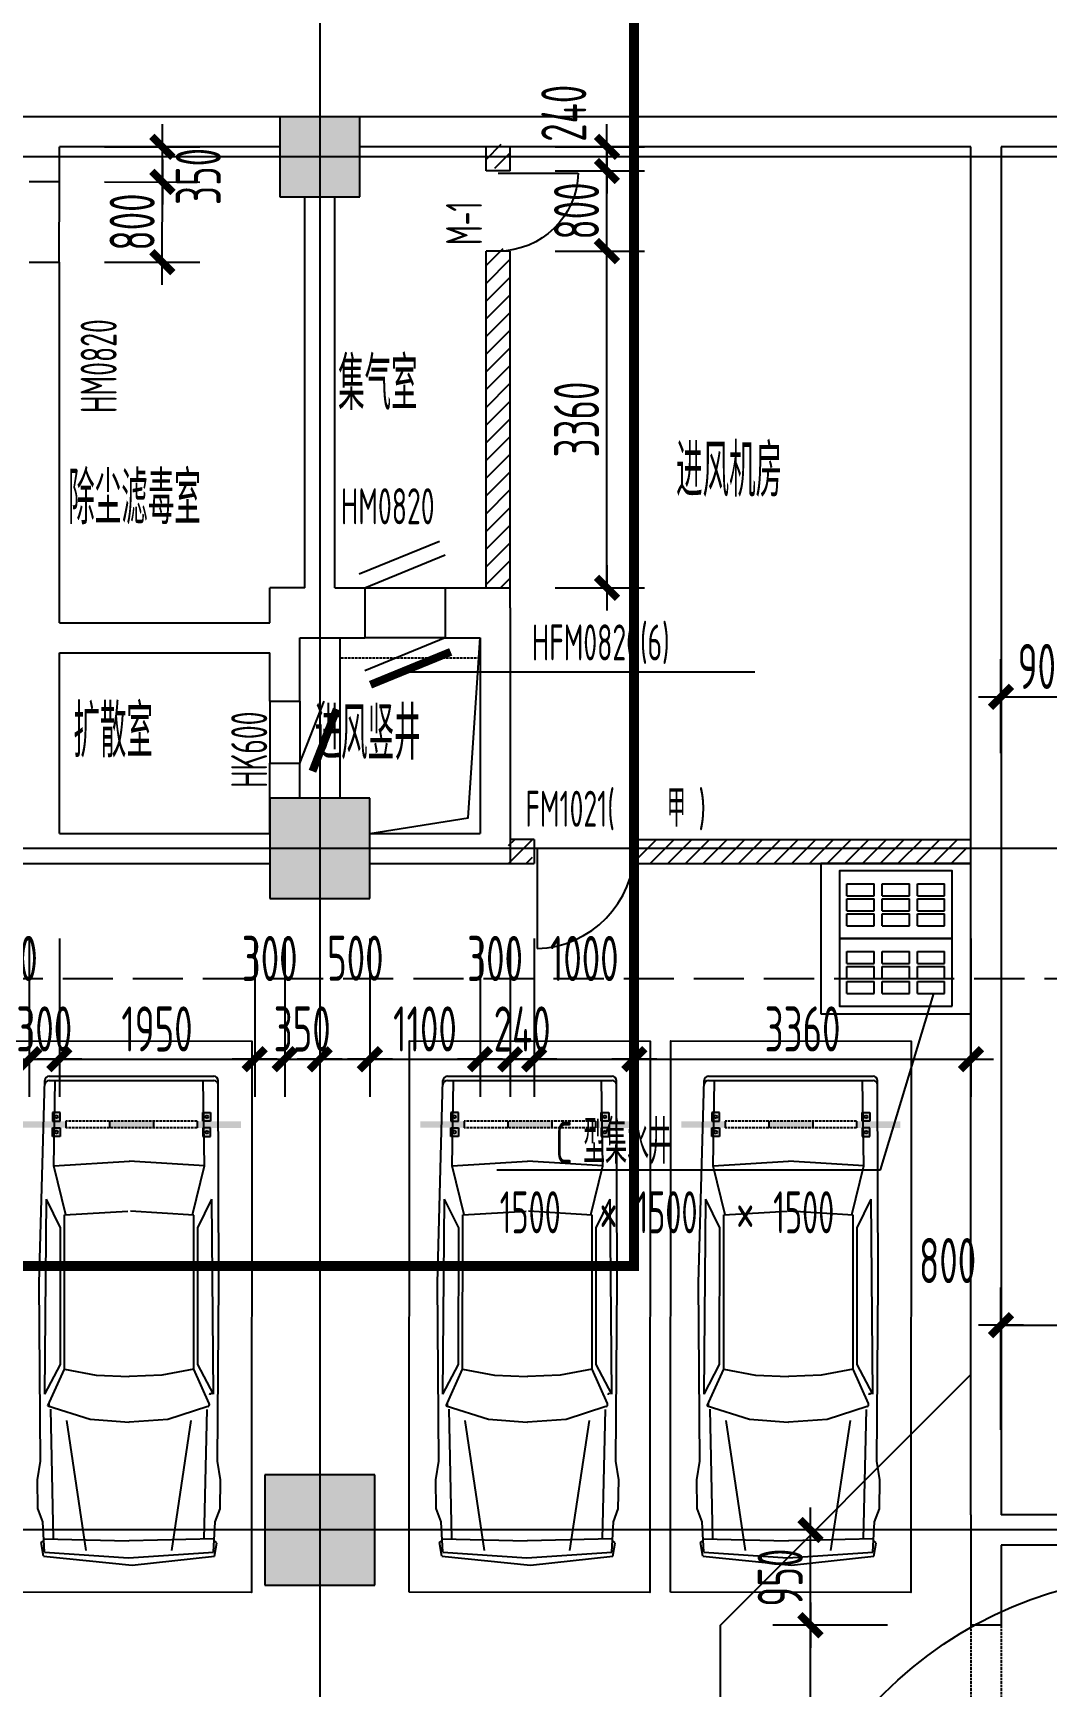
# Model space of a CAD drawing. Extents: x 1596194 to 1987057, y -212608 to 63160.
# Drawn here: x 1721168 to 1731289, y 16044 to 32545 of the extents above; entities that cross this region are included whole.
import ezdxf

# ---------------------------------------------------------------- set-up
doc = ezdxf.new("R2010")
doc.units = 0
doc.header["$LTSCALE"] = 100
doc.header["$MEASUREMENT"] = 0
doc.linetypes.add('DASH', pattern=[0.35, 0.25, -0.1])
doc.linetypes.add('DASH_200', pattern=[0.7, 0.5, -0.2])
doc.layers.get('0').update_dxf_attribs({"linetype": 'CONTINUOUS'})
doc.layers.get('DEFPOINTS').update_dxf_attribs({"linetype": 'CONTINUOUS'})
for name, color, linetype in [('_走道示意', 8, 'CONTINUOUS'), ('BALCONY', 6, 'CONTINUOUS'), ('CAR', 8, 'CONTINUOUS'), ('COLUMN', 1, 'CONTINUOUS'), ('DCHJ', 1, 'CONTINUOUS'), ('DOTE', 251, 'CONTINUOUS'), ('HA', 150, 'CONTINUOUS'), ('PUB_DIM', 3, 'CONTINUOUS'), ('PUB_TEXT', 30, 'CONTINUOUS'), ('SOLID_HATCH', 40, 'CONTINUOUS'), ('WALL', 2, 'CONTINUOUS'), ('WINDOW', 4, 'CONTINUOUS'), ('图层2', 251, 'CONTINUOUS'), ('车位', 8, 'CONTINUOUS')]:
    doc.layers.add(name, color=color, linetype=linetype)
doc.styles.add('DIM', font='', dxfattribs={"width": 0.75})
doc.styles.add('DIM_FONT', font='SYSZ.shx', dxfattribs={"width": 0.7, "bigfont": 'SYFS.shx'})
doc.styles.get('DIM').set_extended_font_data('FangSong_GB2312')
doc.dimstyles.new('DIMN150', dxfattribs={"dimscale": 1.5, "dimtxt": 300, "dimasz": 1, "dimexe": 250, "dimexo": 300, "dimgap": 30, "dimtad": 1, "dimdec": 0, "dimzin": 0, "dimdsep": 46, "dimtxsty": 'DIM_FONT', "dimblk": 'ARCHTICK', "dimcen": 0.09, "dimclrt": 7, "dimazin": 2, "dimtfac": 1, "dimtdec": 0, "dimtix": 1, "dimtmove": 2, "dimatfit": 3, "dimldrblk": 'DOT', "dimfxl": 0, "dimtolj": 1, "dimtzin": 0, "dimarcsym": 0})
pattern_1 = [(45, (0, 0), (-88.388348, 88.388348), [])]

# ---------------------------------------------------------------- blocks, each defined once
blk = doc.blocks.new('_archtick')
blk.add_line((-150, 0), (150, 0))
at = {"const_width": 50}
blk.add_lwpolyline([(-70, -70), (70, 70)], dxfattribs=at)
blk = doc.blocks.new('*D514')
at = {"layer": 'DEFPOINTS', "color": 0}
for p in [(1721430, 31410), (1722459, 31410), (1721430, 31060)]:
    blk.add_point(p, dxfattribs=at)
at = {"layer": 'PUB_DIM', "color": 0, "lineweight": -2}
for p, q in [((1721880, 31410), (1722834, 31409)), ((1722459, 31060), (1722459, 31410)), ((1721880, 31060), (1722834, 31059))]:
    blk.add_line(p, q, dxfattribs=at)
at = {"layer": 'PUB_DIM', "color": 0, "lineweight": -2, "xscale": 1.5, "yscale": 1.5, "zscale": 1.5}
for p, rotation in [((1722459, 31410), 89.96654326586659), ((1722459, 31060), 269.9665432658666)]:
    blk.add_blockref('_archtick', p, dxfattribs=dict(at, rotation=rotation))
at = {"layer": 'PUB_DIM', "color": 7, "insert": (1722817, 31115), "char_height": 450, "attachment_point": 5, "rotation": 89.9665, "style": 'DIM_FONT'}
blk.add_mtext('\\A1;350', dxfattribs=at)
blk = doc.blocks.new('_Dot')
at = {"color": 0, "linetype": 'ByBlock', "lineweight": -2}
blk.add_line((-0.5, 0), (-1, 0), dxfattribs=at)
at = {"color": 0, "linetype": 'ByBlock', "const_width": 0.5}
blk.add_lwpolyline([(-0.25, 0, 1), (0.25, 0, 1)], format="xyb", close=True, dxfattribs=at)
blk = doc.blocks.new('*D515')
at = {"layer": 'DEFPOINTS', "color": 0}
for p in [(1721430, 31060), (1722459, 31060), (1721430, 30260)]:
    blk.add_point(p, dxfattribs=at)
at = {"layer": 'PUB_DIM', "color": 0, "lineweight": -2}
for p, q in [((1721880, 31060), (1722834, 31059)), ((1722458, 30260), (1722459, 31060)), ((1722459, 31060), (1722459, 31061)), ((1721880, 30260), (1722833, 30259)), ((1722458, 30260), (1722458, 30258))]:
    blk.add_line(p, q, dxfattribs=at)
at = {"layer": 'PUB_DIM', "color": 0, "lineweight": -2, "xscale": 1.5, "yscale": 1.5, "zscale": 1.5}
for p, rotation in [((1722459, 31060), 269.9665432658723), ((1722458, 30260), 89.9665432658723)]:
    blk.add_blockref('_archtick', p, dxfattribs=dict(at, rotation=rotation))
at = {"layer": 'PUB_DIM', "color": 7, "insert": (1722157, 30660), "char_height": 450, "attachment_point": 5, "rotation": 89.9665, "style": 'DIM_FONT'}
blk.add_mtext('\\A1;800', dxfattribs=at)
blk = doc.blocks.new('*D516')
at = {"layer": 'DEFPOINTS', "color": 0}
for p in [(1725930, 31410), (1726896, 31410), (1725930, 31170)]:
    blk.add_point(p, dxfattribs=at)
at = {"layer": 'PUB_DIM', "color": 0, "lineweight": -2}
for p, q in [((1726380, 31410), (1727271, 31410)), ((1726896, 31170), (1726896, 31410)), ((1726380, 31170), (1727271, 31170))]:
    blk.add_line(p, q, dxfattribs=at)
at = {"layer": 'PUB_DIM', "color": 0, "lineweight": -2, "xscale": 1.5, "yscale": 1.5, "zscale": 1.5}
for p, rotation in [((1726896, 31410), 90), ((1726896, 31170), 270)]:
    blk.add_blockref('_archtick', p, dxfattribs=dict(at, rotation=rotation))
at = {"layer": 'PUB_DIM', "color": 7, "insert": (1726466, 31745), "char_height": 450, "attachment_point": 5, "rotation": 90, "style": 'DIM_FONT'}
blk.add_mtext('\\A1;240', dxfattribs=at)
blk = doc.blocks.new('*D517')
at = {"layer": 'DEFPOINTS', "color": 0}
for p in [(1725930, 31170), (1726896, 31170), (1725930, 30370)]:
    blk.add_point(p, dxfattribs=at)
at = {"layer": 'PUB_DIM', "color": 0, "lineweight": -2}
for p, q in [((1726380, 31170), (1727271, 31170)), ((1726896, 31170), (1726896, 31171)), ((1726896, 30370), (1726896, 31170)), ((1726380, 30370), (1727271, 30370)), ((1726896, 30370), (1726896, 30368))]:
    blk.add_line(p, q, dxfattribs=at)
at = {"layer": 'PUB_DIM', "color": 0, "lineweight": -2, "xscale": 1.5, "yscale": 1.5, "zscale": 1.5}
for p, rotation in [((1726896, 31170), 270), ((1726896, 30370), 90)]:
    blk.add_blockref('_archtick', p, dxfattribs=dict(at, rotation=rotation))
at = {"layer": 'PUB_DIM', "color": 7, "insert": (1726593, 30770), "char_height": 450, "attachment_point": 5, "rotation": 90, "style": 'DIM_FONT'}
blk.add_mtext('\\A1;800', dxfattribs=at)
blk = doc.blocks.new('*D518')
at = {"layer": 'DEFPOINTS', "color": 0}
for p in [(1725930, 30370), (1726896, 30370), (1725930, 27010)]:
    blk.add_point(p, dxfattribs=at)
at = {"layer": 'PUB_DIM', "color": 0, "lineweight": -2}
for p, q in [((1726380, 30370), (1727271, 30370)), ((1726896, 27010), (1726896, 30370)), ((1726380, 27010), (1727271, 27010))]:
    blk.add_line(p, q, dxfattribs=at)
at = {"layer": 'PUB_DIM', "color": 0, "lineweight": -2, "xscale": 1.5, "yscale": 1.5, "zscale": 1.5}
for p, rotation in [((1726896, 30370), 90), ((1726896, 27010), 270)]:
    blk.add_blockref('_archtick', p, dxfattribs=dict(at, rotation=rotation))
at = {"layer": 'PUB_DIM', "color": 7, "insert": (1726593, 28690), "char_height": 450, "attachment_point": 5, "rotation": 90, "style": 'DIM_FONT'}
blk.add_mtext('\\A1;3360', dxfattribs=at)
blk = doc.blocks.new('*D1079')
at = {"layer": 'DEFPOINTS', "color": 0}
for p in [(1720730, 23960), (1721130, 23960), (1721130, 22307)]:
    blk.add_point(p, dxfattribs=at)
at = {"layer": 'PUB_DIM', "color": 0, "lineweight": -2}
for p, q in [((1720730, 23510), (1720730, 21932)), ((1721130, 23510), (1721130, 21932)), ((1720730, 22307), (1721130, 22307))]:
    blk.add_line(p, q, dxfattribs=at)
at = {"layer": 'PUB_DIM', "color": 0, "lineweight": -2, "xscale": 1.5, "yscale": 1.5, "zscale": 1.5, "rotation": 180}
blk.add_blockref('_archtick', (1720730, 22307), dxfattribs=at)
at = {"layer": 'PUB_DIM', "color": 0, "lineweight": -2, "xscale": 1.5, "yscale": 1.5, "zscale": 1.5}
blk.add_blockref('_archtick', (1721130, 22307), dxfattribs=at)
at = {"layer": 'PUB_DIM', "color": 7, "insert": (1720930, 23312), "char_height": 450, "attachment_point": 5, "style": 'DIM_FONT'}
blk.add_mtext('\\A1;400', dxfattribs=at)
blk = doc.blocks.new('*D1080')
at = {"layer": 'DEFPOINTS', "color": 0}
for p in [(1721130, 23960), (1721430, 23960), (1721430, 22307)]:
    blk.add_point(p, dxfattribs=at)
at = {"layer": 'PUB_DIM', "color": 0, "lineweight": -2}
for p, q in [((1721130, 23510), (1721130, 21932)), ((1721430, 23510), (1721430, 21932)), ((1721130, 22307), (1721129, 22307)), ((1721130, 22307), (1721430, 22307)), ((1721430, 22307), (1721432, 22307))]:
    blk.add_line(p, q, dxfattribs=at)
at = {"layer": 'PUB_DIM', "color": 0, "lineweight": -2, "xscale": 1.5, "yscale": 1.5, "zscale": 1.5}
blk.add_blockref('_archtick', (1721130, 22307), dxfattribs=at)
at = {"layer": 'PUB_DIM', "color": 0, "lineweight": -2, "xscale": 1.5, "yscale": 1.5, "zscale": 1.5, "rotation": 180}
blk.add_blockref('_archtick', (1721430, 22307), dxfattribs=at)
at = {"layer": 'PUB_DIM', "color": 7, "insert": (1721280, 22609), "char_height": 450, "attachment_point": 5, "style": 'DIM_FONT'}
blk.add_mtext('\\A1;300', dxfattribs=at)
blk = doc.blocks.new('*D1081')
at = {"layer": 'DEFPOINTS', "color": 0}
for p in [(1721430, 23960), (1723380, 23960), (1723380, 22307)]:
    blk.add_point(p, dxfattribs=at)
at = {"layer": 'PUB_DIM', "color": 0, "lineweight": -2}
for p, q in [((1721430, 23510), (1721430, 21932)), ((1723380, 23510), (1723380, 21932)), ((1721430, 22307), (1723380, 22307))]:
    blk.add_line(p, q, dxfattribs=at)
at = {"layer": 'PUB_DIM', "color": 0, "lineweight": -2, "xscale": 1.5, "yscale": 1.5, "zscale": 1.5, "rotation": 180}
blk.add_blockref('_archtick', (1721430, 22307), dxfattribs=at)
at = {"layer": 'PUB_DIM', "color": 0, "lineweight": -2, "xscale": 1.5, "yscale": 1.5, "zscale": 1.5}
blk.add_blockref('_archtick', (1723380, 22307), dxfattribs=at)
at = {"layer": 'PUB_DIM', "color": 7, "insert": (1722405, 22609), "char_height": 450, "attachment_point": 5, "style": 'DIM_FONT'}
blk.add_mtext('\\A1;1950', dxfattribs=at)
blk = doc.blocks.new('*D1082')
at = {"layer": 'DEFPOINTS', "color": 0}
for p in [(1723380, 23960), (1723680, 23960), (1723680, 22307)]:
    blk.add_point(p, dxfattribs=at)
at = {"layer": 'PUB_DIM', "color": 0, "lineweight": -2}
for p, q in [((1723380, 23510), (1723380, 21932)), ((1723680, 23510), (1723680, 21932)), ((1723380, 22307), (1723680, 22307))]:
    blk.add_line(p, q, dxfattribs=at)
at = {"layer": 'PUB_DIM', "color": 0, "lineweight": -2, "xscale": 1.5, "yscale": 1.5, "zscale": 1.5, "rotation": 180}
blk.add_blockref('_archtick', (1723380, 22307), dxfattribs=at)
at = {"layer": 'PUB_DIM', "color": 0, "lineweight": -2, "xscale": 1.5, "yscale": 1.5, "zscale": 1.5}
blk.add_blockref('_archtick', (1723680, 22307), dxfattribs=at)
at = {"layer": 'PUB_DIM', "color": 7, "insert": (1723530, 23312), "char_height": 450, "attachment_point": 5, "style": 'DIM_FONT'}
blk.add_mtext('\\A1;300', dxfattribs=at)
blk = doc.blocks.new('*D1083')
at = {"layer": 'DEFPOINTS', "color": 0}
for p in [(1723680, 23960), (1724030, 23960), (1724030, 22307)]:
    blk.add_point(p, dxfattribs=at)
at = {"layer": 'PUB_DIM', "color": 0, "lineweight": -2}
for p, q in [((1723680, 23510), (1723680, 21932)), ((1724030, 23510), (1724030, 21932)), ((1723680, 22307), (1723679, 22307)), ((1723680, 22307), (1724030, 22307)), ((1724030, 22307), (1724032, 22307))]:
    blk.add_line(p, q, dxfattribs=at)
at = {"layer": 'PUB_DIM', "color": 0, "lineweight": -2, "xscale": 1.5, "yscale": 1.5, "zscale": 1.5}
blk.add_blockref('_archtick', (1723680, 22307), dxfattribs=at)
at = {"layer": 'PUB_DIM', "color": 0, "lineweight": -2, "xscale": 1.5, "yscale": 1.5, "zscale": 1.5, "rotation": 180}
blk.add_blockref('_archtick', (1724030, 22307), dxfattribs=at)
at = {"layer": 'PUB_DIM', "color": 7, "insert": (1723855, 22609), "char_height": 450, "attachment_point": 5, "style": 'DIM_FONT'}
blk.add_mtext('\\A1;350', dxfattribs=at)
blk = doc.blocks.new('*D1084')
at = {"layer": 'DEFPOINTS', "color": 0}
for p in [(1724030, 23960), (1724530, 23960), (1724530, 22307)]:
    blk.add_point(p, dxfattribs=at)
at = {"layer": 'PUB_DIM', "color": 0, "lineweight": -2}
for p, q in [((1724030, 23510), (1724030, 21932)), ((1724530, 23510), (1724530, 21932)), ((1724030, 22307), (1724530, 22307))]:
    blk.add_line(p, q, dxfattribs=at)
at = {"layer": 'PUB_DIM', "color": 0, "lineweight": -2, "xscale": 1.5, "yscale": 1.5, "zscale": 1.5, "rotation": 180}
blk.add_blockref('_archtick', (1724030, 22307), dxfattribs=at)
at = {"layer": 'PUB_DIM', "color": 0, "lineweight": -2, "xscale": 1.5, "yscale": 1.5, "zscale": 1.5}
blk.add_blockref('_archtick', (1724530, 22307), dxfattribs=at)
at = {"layer": 'PUB_DIM', "color": 7, "insert": (1724385, 23315), "char_height": 450, "attachment_point": 5, "style": 'DIM_FONT'}
blk.add_mtext('\\A1;500', dxfattribs=at)
blk = doc.blocks.new('*D1085')
at = {"layer": 'DEFPOINTS', "color": 0}
for p in [(1724530, 23960), (1725630, 23960), (1725630, 22307)]:
    blk.add_point(p, dxfattribs=at)
at = {"layer": 'PUB_DIM', "color": 0, "lineweight": -2}
for p, q in [((1724530, 23510), (1724530, 21932)), ((1725630, 23510), (1725630, 21932)), ((1724530, 22307), (1725630, 22307))]:
    blk.add_line(p, q, dxfattribs=at)
at = {"layer": 'PUB_DIM', "color": 0, "lineweight": -2, "xscale": 1.5, "yscale": 1.5, "zscale": 1.5, "rotation": 180}
blk.add_blockref('_archtick', (1724530, 22307), dxfattribs=at)
at = {"layer": 'PUB_DIM', "color": 0, "lineweight": -2, "xscale": 1.5, "yscale": 1.5, "zscale": 1.5}
blk.add_blockref('_archtick', (1725630, 22307), dxfattribs=at)
at = {"layer": 'PUB_DIM', "color": 7, "insert": (1725080, 22609), "char_height": 450, "attachment_point": 5, "style": 'DIM_FONT'}
blk.add_mtext('\\A1;1100', dxfattribs=at)
blk = doc.blocks.new('*D1086')
at = {"layer": 'DEFPOINTS', "color": 0}
for p in [(1725630, 23960), (1725930, 23960), (1725930, 22307)]:
    blk.add_point(p, dxfattribs=at)
at = {"layer": 'PUB_DIM', "color": 0, "lineweight": -2}
for p, q in [((1725630, 23510), (1725630, 21932)), ((1725930, 23510), (1725930, 21932)), ((1725630, 22307), (1725930, 22307))]:
    blk.add_line(p, q, dxfattribs=at)
at = {"layer": 'PUB_DIM', "color": 0, "lineweight": -2, "xscale": 1.5, "yscale": 1.5, "zscale": 1.5, "rotation": 180}
blk.add_blockref('_archtick', (1725630, 22307), dxfattribs=at)
at = {"layer": 'PUB_DIM', "color": 0, "lineweight": -2, "xscale": 1.5, "yscale": 1.5, "zscale": 1.5}
blk.add_blockref('_archtick', (1725930, 22307), dxfattribs=at)
at = {"layer": 'PUB_DIM', "color": 7, "insert": (1725780, 23312), "char_height": 450, "attachment_point": 5, "style": 'DIM_FONT'}
blk.add_mtext('\\A1;300', dxfattribs=at)
blk = doc.blocks.new('*D1087')
at = {"layer": 'DEFPOINTS', "color": 0}
for p in [(1725930, 23960), (1726170, 23960), (1726170, 22307)]:
    blk.add_point(p, dxfattribs=at)
at = {"layer": 'PUB_DIM', "color": 0, "lineweight": -2}
for p, q in [((1725930, 23510), (1725930, 21932)), ((1726170, 23510), (1726170, 21932)), ((1725930, 22307), (1725929, 22307)), ((1725930, 22307), (1726170, 22307)), ((1726170, 22307), (1726172, 22307))]:
    blk.add_line(p, q, dxfattribs=at)
at = {"layer": 'PUB_DIM', "color": 0, "lineweight": -2, "xscale": 1.5, "yscale": 1.5, "zscale": 1.5}
blk.add_blockref('_archtick', (1725930, 22307), dxfattribs=at)
at = {"layer": 'PUB_DIM', "color": 0, "lineweight": -2, "xscale": 1.5, "yscale": 1.5, "zscale": 1.5, "rotation": 180}
blk.add_blockref('_archtick', (1726170, 22307), dxfattribs=at)
at = {"layer": 'PUB_DIM', "color": 7, "insert": (1726050, 22609), "char_height": 450, "attachment_point": 5, "style": 'DIM_FONT'}
blk.add_mtext('\\A1;240', dxfattribs=at)
blk = doc.blocks.new('*D1088')
at = {"layer": 'DEFPOINTS', "color": 0}
for p in [(1726170, 23960), (1727170, 23960), (1727170, 22307)]:
    blk.add_point(p, dxfattribs=at)
at = {"layer": 'PUB_DIM', "color": 0, "lineweight": -2}
for p, q in [((1726170, 23510), (1726170, 21932)), ((1727170, 23510), (1727170, 21932)), ((1726170, 22307), (1727170, 22307))]:
    blk.add_line(p, q, dxfattribs=at)
at = {"layer": 'PUB_DIM', "color": 0, "lineweight": -2, "xscale": 1.5, "yscale": 1.5, "zscale": 1.5, "rotation": 180}
blk.add_blockref('_archtick', (1726170, 22307), dxfattribs=at)
at = {"layer": 'PUB_DIM', "color": 0, "lineweight": -2, "xscale": 1.5, "yscale": 1.5, "zscale": 1.5}
blk.add_blockref('_archtick', (1727170, 22307), dxfattribs=at)
at = {"layer": 'PUB_DIM', "color": 7, "insert": (1726670, 23312), "char_height": 450, "attachment_point": 5, "style": 'DIM_FONT'}
blk.add_mtext('\\A1;1000', dxfattribs=at)
blk = doc.blocks.new('*D1089')
at = {"layer": 'DEFPOINTS', "color": 0}
for p in [(1727170, 23960), (1730530, 23960), (1730530, 22307)]:
    blk.add_point(p, dxfattribs=at)
at = {"layer": 'PUB_DIM', "color": 0, "lineweight": -2}
for p, q in [((1727170, 23510), (1727170, 21932)), ((1730530, 23510), (1730530, 21932)), ((1727170, 22307), (1730530, 22307))]:
    blk.add_line(p, q, dxfattribs=at)
at = {"layer": 'PUB_DIM', "color": 0, "lineweight": -2, "xscale": 1.5, "yscale": 1.5, "zscale": 1.5, "rotation": 180}
blk.add_blockref('_archtick', (1727170, 22307), dxfattribs=at)
at = {"layer": 'PUB_DIM', "color": 0, "lineweight": -2, "xscale": 1.5, "yscale": 1.5, "zscale": 1.5}
blk.add_blockref('_archtick', (1730530, 22307), dxfattribs=at)
at = {"layer": 'PUB_DIM', "color": 7, "insert": (1728850, 22609), "char_height": 450, "attachment_point": 5, "style": 'DIM_FONT'}
blk.add_mtext('\\A1;3360', dxfattribs=at)
blk = doc.blocks.new('*D1350')
at = {"layer": 'DEFPOINTS', "color": 0}
for p in [(1731730, 25923), (1730830, 24910), (1731730, 24910)]:
    blk.add_point(p, dxfattribs=at)
at = {"layer": 'PUB_DIM', "color": 0, "lineweight": -2}
for p, q in [((1730830, 25360), (1730830, 26298)), ((1731730, 25360), (1731730, 26298)), ((1730830, 25923), (1730829, 25923)), ((1730830, 25923), (1731730, 25923)), ((1731730, 25923), (1731732, 25923))]:
    blk.add_line(p, q, dxfattribs=at)
at = {"layer": 'PUB_DIM', "color": 0, "lineweight": -2, "xscale": 1.5, "yscale": 1.5, "zscale": 1.5}
blk.add_blockref('_archtick', (1730830, 25923), dxfattribs=at)
at = {"layer": 'PUB_DIM', "color": 0, "lineweight": -2, "xscale": 1.5, "yscale": 1.5, "zscale": 1.5, "rotation": 180}
blk.add_blockref('_archtick', (1731730, 25923), dxfattribs=at)
at = {"layer": 'PUB_DIM', "color": 7, "insert": (1731280, 26226), "char_height": 450, "attachment_point": 5, "style": 'DIM_FONT'}
blk.add_mtext('\\A1;900', dxfattribs=at)
blk = doc.blocks.new('*D1358')
at = {"layer": 'DEFPOINTS', "color": 0}
for p in [(1732815, 32549), (1732230, 31357), (1732815, 31357)]:
    blk.add_point(p, dxfattribs=at)
at = {"layer": 'PUB_DIM', "color": 0, "lineweight": -2}
for p, q in [((1732230, 31807), (1732230, 32924)), ((1732815, 31807), (1732815, 32924)), ((1732230, 32549), (1732815, 32549))]:
    blk.add_line(p, q, dxfattribs=at)
at = {"layer": 'PUB_DIM', "color": 0, "lineweight": -2, "xscale": 1.5, "yscale": 1.5, "zscale": 1.5, "rotation": 180}
blk.add_blockref('_archtick', (1732230, 32549), dxfattribs=at)
at = {"layer": 'PUB_DIM', "color": 0, "lineweight": -2, "xscale": 1.5, "yscale": 1.5, "zscale": 1.5}
blk.add_blockref('_archtick', (1732815, 32549), dxfattribs=at)
at = {"layer": 'PUB_DIM', "color": 7, "insert": (1731697, 32903), "char_height": 450, "attachment_point": 5, "style": 'DIM_FONT'}
blk.add_mtext('\\A1;585', dxfattribs=at)
blk = doc.blocks.new('*D1365')
at = {"layer": 'DEFPOINTS', "color": 0}
for p in [(1731630, 19653), (1730830, 18160), (1731630, 18160)]:
    blk.add_point(p, dxfattribs=at)
at = {"layer": 'PUB_DIM', "color": 0, "lineweight": -2}
for p, q in [((1730830, 18610), (1730830, 20028)), ((1731630, 18610), (1731630, 20028)), ((1730830, 19653), (1731630, 19653))]:
    blk.add_line(p, q, dxfattribs=at)
at = {"layer": 'PUB_DIM', "color": 0, "lineweight": -2, "xscale": 1.5, "yscale": 1.5, "zscale": 1.5, "rotation": 180}
blk.add_blockref('_archtick', (1730830, 19653), dxfattribs=at)
at = {"layer": 'PUB_DIM', "color": 0, "lineweight": -2, "xscale": 1.5, "yscale": 1.5, "zscale": 1.5}
blk.add_blockref('_archtick', (1731630, 19653), dxfattribs=at)
at = {"layer": 'PUB_DIM', "color": 7, "insert": (1730297, 20298), "char_height": 450, "attachment_point": 5, "style": 'DIM_FONT'}
blk.add_mtext('\\A1;800', dxfattribs=at)
blk = doc.blocks.new('*D1371')
at = {"layer": 'DEFPOINTS', "color": 0}
for p in [(1728928, 16660), (1730148, 16660), (1730148, 9660)]:
    blk.add_point(p, dxfattribs=at)
at = {"layer": 'PUB_DIM', "color": 0, "lineweight": -2}
for p, q in [((1729698, 16660), (1728553, 16660)), ((1728928, 9660), (1728928, 16660)), ((1729698, 9660), (1728553, 9660))]:
    blk.add_line(p, q, dxfattribs=at)
at = {"layer": 'PUB_DIM', "color": 0, "lineweight": -2, "xscale": 1.5, "yscale": 1.5, "zscale": 1.5}
for p, rotation in [((1728928, 16660), 90), ((1728928, 9660), 270)]:
    blk.add_blockref('_archtick', p, dxfattribs=dict(at, rotation=rotation))
at = {"layer": 'PUB_DIM', "color": 7, "insert": (1728626, 13160), "char_height": 450, "attachment_point": 5, "rotation": 90, "style": 'DIM_FONT'}
blk.add_mtext('\\A1;7000', dxfattribs=at)
blk = doc.blocks.new('*D1372')
at = {"layer": 'DEFPOINTS', "color": 0}
for p in [(1728928, 17610), (1730148, 17610), (1730148, 16660)]:
    blk.add_point(p, dxfattribs=at)
at = {"layer": 'PUB_DIM', "color": 0, "lineweight": -2}
for p, q in [((1729698, 17610), (1728553, 17610)), ((1728928, 16660), (1728928, 17610)), ((1729698, 16660), (1728553, 16660))]:
    blk.add_line(p, q, dxfattribs=at)
at = {"layer": 'PUB_DIM', "color": 0, "lineweight": -2, "xscale": 1.5, "yscale": 1.5, "zscale": 1.5}
for p, rotation in [((1728928, 17610), 90), ((1728928, 16660), 270)]:
    blk.add_blockref('_archtick', p, dxfattribs=dict(at, rotation=rotation))
at = {"layer": 'PUB_DIM', "color": 7, "insert": (1728626, 17135), "char_height": 450, "attachment_point": 5, "rotation": 90, "style": 'DIM_FONT'}
blk.add_mtext('\\A1;950', dxfattribs=at)
blk = doc.blocks.new('A$C4B905A97')
at = {"layer": 'BALCONY'}
for p, q in [((50, 365), (230, 365)), ((50, 285), (50, 365)), ((50, 310), (50, 340)), ((230, 285), (230, 365)), ((285, 365), (465, 365)), ((285, 285), (285, 365)), ((285, 310), (285, 340)), ((465, 285), (465, 365)), ((520, 285), (520, 365)), ((520, 365), (700, 365)), ((700, 285), (700, 365)), ((50, 285), (230, 285)), ((50, 185), (50, 265)), ((50, 265), (230, 265)), ((50, 210), (50, 240)), ((230, 185), (230, 265)), ((285, 285), (465, 285)), ((285, 185), (285, 265)), ((285, 265), (465, 265)), ((285, 210), (285, 240)), ((465, 185), (465, 265)), ((520, 285), (700, 285)), ((520, 265), (700, 265)), ((520, 185), (520, 265)), ((700, 185), (700, 265)), ((50, 185), (230, 185)), ((50, 165), (230, 165)), ((50, 165), (230, 165)), ((50, 85), (50, 165)), ((50, 110), (50, 140)), ((230, 85), (230, 165)), ((285, 185), (465, 185)), ((285, 165), (465, 165)), ((285, 165), (465, 165)), ((285, 85), (285, 165)), ((285, 110), (285, 140)), ((465, 85), (465, 165)), ((520, 185), (700, 185)), ((520, 85), (520, 165)), ((520, 165), (700, 165)), ((520, 165), (700, 165)), ((700, 85), (700, 165)), ((50, 85), (230, 85)), ((285, 85), (465, 85)), ((520, 85), (700, 85))]:
    blk.add_line(p, q, dxfattribs=at)
at = {"layer": 'WINDOW'}
blk.add_lwpolyline([(750, 0), (750, 450), (0, 450), (0, 0)], close=True, dxfattribs=at)
blk = doc.blocks.new('jing-1')
at = {"layer": 'WINDOW'}
blk.add_lwpolyline([(1000, 0), (1000, 1000), (0, 1000), (0, 0)], close=True, dxfattribs=at)
at = {"layer": 'WINDOW', "rotation": 90}
for p in [(500, 125), (950, 125)]:
    blk.add_blockref('A$C4B905A97', p, dxfattribs=at)
blk = doc.blocks.new('车位')
at = {"layer": '车位'}
h = blk.add_hatch(color=256, dxfattribs=at)
h.paths.add_polyline_path([(1854, -801), (2291, -801), (2291, -867), (1854, -867)])
h.paths.add_polyline_path([(981, -801), (1418, -801), (1418, -866), (981, -866)])
h.paths.add_polyline_path([(108, -800), (545, -800), (545, -866), (108, -866)])
h = blk.add_hatch(color=256, dxfattribs=at)
h.paths.add_polyline_path([(411, -866), (487, -866), (487, -953), (411, -953)])
edge = h.paths.add_edge_path(flags=16)
edge.add_ellipse((449, -909), major_axis=(10.2, 10.2), ratio=1, start_angle=-45.0335, end_angle=314.9665, ccw=False)
edge = h.paths.add_edge_path(flags=16)
edge.add_ellipse((449, -757), major_axis=(10.2, 10.2), ratio=1, start_angle=-45.0335, end_angle=314.9665, ccw=False)
h.paths.add_polyline_path([(411, -800), (487, -800), (487, -713), (411, -713)])
h = blk.add_hatch(color=256, dxfattribs=at)
h.paths.add_polyline_path([(1988, -867), (1912, -867), (1912, -954), (1988, -954)])
h.paths.add_polyline_path([(1988, -801), (1912, -801), (1912, -714), (1988, -714)])
edge = h.paths.add_edge_path(flags=16)
edge.add_ellipse((1950, -757), major_axis=(10.2, 10.2), ratio=1, start_angle=-45.0335, end_angle=314.9665, ccw=False)
edge = h.paths.add_edge_path(flags=16)
edge.add_ellipse((1950, -910), major_axis=(10.2, 10.2), ratio=1, start_angle=-45.0335, end_angle=314.9665, ccw=False)
at = {"layer": 'DCHJ', "color": 251}
for p, q in [((487, -713), (411, -713)), ((411, -713), (411, -800)), ((411, -800), (487, -800)), ((487, -800), (487, -713)), ((981, -801), (981, -866)), ((1418, -801), (1418, -866)), ((1854, -801), (1854, -867)), ((1912, -801), (1912, -714)), ((1912, -714), (1988, -714)), ((1988, -801), (1912, -801)), ((1988, -714), (1988, -801)), ((411, -866), (487, -866)), ((411, -953), (411, -866)), ((1988, -867), (1912, -867)), ((1912, -867), (1912, -954))]:
    blk.add_line(p, q, dxfattribs=at)
for centre in [(449, -757), (1950, -757), (449, -909)]:
    blk.add_circle(centre, 14.4, dxfattribs=at)
at = {"layer": '车位', "linetype": 'DASH'}
for p, q in [((1854, -801), (545, -800)), ((1854, -867), (545, -866))]:
    blk.add_line(p, q, dxfattribs=at)
at = {"layer": '车位'}
for p, q in [((545, -800), (545, -866)), ((487, -953), (411, -953)), ((487, -866), (487, -953)), ((1912, -954), (1988, -954)), ((1988, -954), (1988, -867))]:
    blk.add_line(p, q, dxfattribs=at)
blk.add_lwpolyline([(-3, -5500), (0, 0), (2400, -1), (2397, -5501)], close=True, dxfattribs=at)
blk.add_circle((1950, -910), 14.4, dxfattribs=at)
blk = doc.blocks.new('CAR8')
for p, q in [((4, 1244), (151, 1298)), ((151, 1298), (470, 1303)), ((470, 1303), (678, 1271)), ((678, 1271), (2652, 1285)), ((2652, 1285), (4896, 1226)), ((-376, 1236), (-474, 253)), ((-331, 1226), (-393, 293)), ((-376, 1236), (-226, 1262)), ((-331, 1226), (4, 1244)), ((-226, 1262), (-206, 1237)), ((-184, 1235), (-206, 289)), ((-188, 1124), (1252, 1155)), ((1292, 1188), (1141, 719)), ((1292, 1188), (1697, 1006)), ((1420, 1224), (3582, 1207)), ((1420, 1224), (1749, 1051)), ((3263, 1051), (3582, 1207)), ((3407, 991), (3951, 1125)), ((3951, 1125), (4003, 287)), ((3951, 1125), (4893, 1110)), ((4898, 1177), (4898, -649)), ((4945, 1176), (4945, -649)), ((-313, 762), (1127, 977)), ((1697, 1006), (1630, 652)), ((1697, 1006), (3406, 1006)), ((1749, 1051), (3263, 1051)), ((3406, 1006), (3449, 302)), ((1141, 719), (1108, 289)), ((1630, 652), (1617, 289)), ((-474, 253), (-376, -659)), ((-393, 293), (-331, -649)), ((-184, -658), (-206, 288)), ((1141, -141), (1108, 288)), ((1630, -75), (1617, 288)), ((3406, -429), (3449, 275)), ((3951, -548), (4003, 290)), ((1283, -584), (1141, -141)), ((1697, -429), (1630, -75)), ((-313, -185), (1127, -400)), ((-188, -547), (1252, -578)), ((1317, -599), (1697, -429)), ((1420, -647), (1749, -474)), ((1697, -429), (3406, -429)), ((1749, -474), (3263, -474)), ((3263, -474), (3582, -630)), ((3407, -414), (3951, -548)), ((3951, -548), (4893, -533)), ((-376, -659), (-226, -685)), ((-331, -649), (4, -667)), ((-226, -685), (-206, -660)), ((4, -667), (151, -721)), ((151, -721), (470, -726)), ((470, -726), (678, -694)), ((678, -694), (2652, -708)), ((1420, -647), (3582, -630)), ((2652, -708), (4895, -699))]:
    blk.add_line(p, q)
for centre, radius, start, end in [((1307, 1154), 25, 65.7961, 162.2571), ((4848, 1177), 50, 0, 88.5082), ((4895, 1176), 50, 0, 88.5082), ((-193, 289), 12.5, 178.7004, 181.2996), ((1121, 289), 12.5, 175.5855, 184.4145), ((1629, 289), 12.5, 177.991, 182.009), ((1307, -577), 25, 197.7429, 294.2039), ((1435, -611), 12.5, 116.9382, 269.53), ((4848, -649), 50, 270.2142, 0), ((4895, -649), 50, 270.2142, 0)]:
    blk.add_arc(centre, radius, start, end)
at = {"linetype": 'Continuous', "style": 'DIM', "flags": 9}
for tag in ['XSIZE', 'YSIZE']:
    blk.add_attdef(tag, (-393, 293), '', height=0.5, dxfattribs=at)
blk = doc.blocks.new('车位-car')
at = {"layer": 'CAR', "xscale": 0.9000000003718892, "yscale": 0.9000000000232831, "zscale": 0.9, "rotation": 89.96654327695857}
blk.add_blockref('CAR8', (1434, -4802), dxfattribs=at)
at = {"layer": '车位'}
blk.add_blockref('车位', (0, 0), dxfattribs=at)
blk = doc.blocks.new('M_A2ZXL')
blk.add_line((-0.472, 0), (-0.472, -1))
blk.add_arc((-0.5, 0), 1, 271.6231, 0)
blk = doc.blocks.new('_fzh')
for p, q in [((-0.5, 0.5), (-0.5, -0.5)), ((0.5, 0.5), (-0.5, 0.5)), ((0.5, -0.5), (0.5, 0.5)), ((-0.5, -0.5), (0.5, -0.5))]:
    blk.add_line(p, q)
at = {"layer": 'SOLID_HATCH'}
blk.add_solid([(0.5, 0.5), (0.5, -0.5), (-0.5, 0.5), (-0.5, -0.5)], dxfattribs=at)

msp = doc.modelspace()

# ---------------------------------------------------------------- hatches: boundary and pattern name
at = {"layer": 'HA'}
h = msp.add_hatch(dxfattribs=at)
h.set_pattern_fill('普通砖', color=256, scale=100, style=0)
h.set_pattern_definition(pattern_1)
h.paths.add_polyline_path([(1725930.206, 31435.668), (1725690.206, 31435.81), (1725690.206, 31196.702), (1725930.206, 31196.702)])
h.paths.add_polyline_path([(1725930.206, 30396.702), (1725690.206, 30396.702), (1725690.206, 27010.131), (1725930.206, 27010.131)])
h = msp.add_hatch(dxfattribs=at)
h.set_pattern_fill('普通砖', color=256, scale=100, style=0)
h.set_pattern_definition(pattern_1)
h.paths.add_polyline_path([(1727153.483, 24500.131), (1727153.483, 24260.131), (1730491.143, 24260.131), (1730491.143, 24500.131)])
h.paths.add_polyline_path([(1726153.483, 24500.131), (1725913.483, 24500.131), (1725913.483, 24260.131), (1726153.483, 24260.131)])

# ---------------------------------------------------------------- linework, layer by layer
at = {"layer": '_走道示意', "linetype": 'DASH_200', "ltscale": 10}
msp.add_line((1708863.871, 23113.134), (1734842.506, 23113.134), dxfattribs=at)
at = {"layer": 'DOTE'}
for p, q in [((1724030.206, 50334.236), (1724030.206, -36126.938)), ((1799629.617, 31310.131), (1638383.856, 31310.131)), ((1799629.617, 24410.131), (1638383.856, 24410.131)), ((1799629.617, 17610.131), (1638383.856, 17610.131))]:
    msp.add_line(p, q, dxfattribs=at)
at = {"layer": 'PUB_DIM'}
msp.add_circle((1732515.39, 13121.888), 4039.313, dxfattribs=at)
at = {"layer": 'PUB_TEXT'}
for p, q in [((1724848.533, 26171.321), (1728371.698, 26171.321)), ((1729626.595, 21204.129), (1730159.937, 22962.631)), ((1725798.161, 21204.129), (1729626.595, 21204.129))]:
    msp.add_line(p, q, dxfattribs=at)
at = {"layer": 'WALL'}
for p, q in [((1723630.206, 31710.131), (1718930.206, 31710.131)), ((1731930.206, 31710.131), (1724430.206, 31710.131)), ((1723630.206, 31410.131), (1721430.206, 31410.131)), ((1721430.206, 31060.131), (1721430.206, 31410.131)), ((1730530.206, 31410.131), (1724430.206, 31410.131)), ((1725690.206, 31169.702), (1725690.206, 31410.131)), ((1725930.206, 31169.702), (1725930.206, 31410.131)), ((1730530.206, 17760.131), (1730530.206, 31410.131)), ((1731930.206, 31410.131), (1730830.206, 31410.131)), ((1730830.206, 31410.131), (1730830.206, 17760.131)), ((1721430.206, 31060.131), (1721130.206, 31060.131)), ((1725930.206, 31169.702), (1725690.206, 31169.702)), ((1723880.206, 27010.131), (1723880.206, 30910.131)), ((1724180.206, 27010.131), (1724180.206, 30910.131)), ((1725930.206, 30369.702), (1725690.206, 30369.702)), ((1725690.206, 27010.131), (1725690.206, 30369.702)), ((1725930.206, 26810.131), (1725930.206, 30369.702)), ((1721129.739, 30260.307), (1721429.739, 30260.132)), ((1721430.206, 26660.131), (1721430.206, 30260.131)), ((1723880.206, 27010.131), (1723530.206, 27010.131)), ((1723530.206, 26660.131), (1723530.206, 27010.131)), ((1724180.206, 27010.131), (1724480.206, 27010.131)), ((1724480.206, 27010.131), (1724480.206, 26510.131)), ((1725280.206, 27010.131), (1725930.206, 27010.131)), ((1725280.206, 27010.131), (1725280.206, 26510.131)), ((1725930.206, 26810.131), (1725930.206, 24260.131)), ((1721430.206, 26660.131), (1723530.206, 26660.131)), ((1723830.206, 25880.131), (1723830.206, 26510.131)), ((1723830.206, 26510.131), (1724480.206, 26510.131)), ((1725280.206, 26510.131), (1725630.206, 26510.131)), ((1725630.206, 26510.131), (1725630.206, 24560.131)), ((1721430.206, 24560.131), (1721430.206, 26360.131)), ((1721430.206, 26360.131), (1723530.206, 26360.131)), ((1723530.206, 25880.131), (1723530.206, 26360.131)), ((1723530.206, 25880.131), (1723830.206, 25880.131)), ((1723530.206, 25260.131), (1723830.206, 25260.131)), ((1723530.206, 24560.131), (1723530.206, 25260.131)), ((1723830.206, 24910.131), (1723830.206, 25260.131)), ((1721430.206, 24560.131), (1723530.206, 24560.131)), ((1724530.206, 24560.131), (1725630.206, 24560.131)), ((1726170.206, 24500.131), (1725930.206, 24500.131)), ((1726170.206, 24500.131), (1726170.206, 24260.131)), ((1727170.206, 24500.131), (1727170.206, 24260.131)), ((1727170.206, 24500.131), (1730530.206, 24500.131)), ((1720730.206, 24260.131), (1723530.206, 24260.131)), ((1724530.206, 24260.131), (1726170.206, 24260.131)), ((1727170.206, 24260.131), (1730530.206, 24260.131)), ((1730530.206, 17760.131), (1730530.206, 17060.131)), ((1731630.206, 17760.131), (1730830.206, 17760.131)), ((1731630.206, 17460.131), (1730830.206, 17460.131)), ((1730830.206, 17460.131), (1730830.206, 16660.131)), ((1730530.206, 17060.131), (1730530.206, 16660.131)), ((1730830.206, 16660.131), (1730530.206, 16660.131))]:
    msp.add_line(p, q, dxfattribs=at)
at = {"layer": 'WINDOW'}
for p, q in [((1721429.739, 30260.132), (1721430.206, 31060.131)), ((1724423.374, 27148.949), (1725224.331, 27476.859)), ((1724480.206, 27010.131), (1725281.162, 27338.042)), ((1724480.206, 27010.131), (1725280.206, 27010.131)), ((1724230.206, 26510.131), (1724230.206, 24910.131)), ((1725280.206, 26510.131), (1724479.25, 26182.221)), ((1725280.206, 26510.131), (1724480.206, 26510.131)), ((1723530.206, 25880.131), (1723530.206, 25260.131)), ((1723830.206, 25260.131), (1724072.512, 25880.316)), ((1723830.206, 25880.131), (1723830.206, 25260.131))]:
    msp.add_line(p, q, dxfattribs=at)
at = {"layer": 'WINDOW', "linetype": 'DASH'}
for p, q in [((1725630.206, 26310.131), (1724230.206, 26310.131)), ((1730530.206, 16660.131), (1730530.206, 9660.131)), ((1730830.206, 16660.131), (1730830.206, 9660.131))]:
    msp.add_line(p, q, dxfattribs=at)
at = {"layer": 'WINDOW', "const_width": 80}
for points in [[(1725337.038, 26371.314), (1724536.081, 26043.404)], [(1723956.973, 25179.943), (1724199.279, 25800.128)]]:
    msp.add_lwpolyline(points, dxfattribs=at)
at = {"layer": 'WINDOW'}
for points in [[(1724530.206, 24560.131), (1725509.774, 24713.839), (1725630.206, 26510.131)], [(1730530.206, -26239.869), (1728030.206, -23739.869), (1728030.206, 16660.131), (1730530.206, 19160.131)]]:
    msp.add_lwpolyline(points, dxfattribs=at)
at = {"layer": '图层2', "linetype": 'DASH', "ltscale": 10, "const_width": 100}
msp.add_lwpolyline([(1717102.746, 33590.248), (1727166.368, 33590.248), (1727166.368, 20244.727), (1717102.746, 20244.727)], close=True, dxfattribs=at)

# ---------------------------------------------------------------- block references
at = {"layer": 'COLUMN'}
for p, xscale, yscale, zscale in [((1724030.206, 31310.131), 800, 800, 800), ((1724030.206, 24410.131), 1000, 1000, 1000), ((1724030.206, 17610.131), 1100, 1100, 1100)]:
    msp.add_blockref('_fzh', p, dxfattribs=dict(at, xscale=xscale, yscale=yscale, zscale=zscale))
at = {"layer": 'WALL', "xscale": 1.5, "yscale": 1.5, "zscale": 1.5, "rotation": 270}
msp.add_blockref('jing-1', (1729030.206, 24260.131), dxfattribs=at)
at = {"layer": 'WINDOW'}
for p, xscale, yscale, zscale, rotation in [((1725810.206, 30769.702), 800, -800, 800, 270), ((1726670.483, 24410.131), -1000, -1000, 1000, 180)]:
    msp.add_blockref('M_A2ZXL', p, dxfattribs=dict(at, xscale=xscale, yscale=yscale, zscale=zscale, rotation=rotation))
at = {"layer": '车位'}
for p in [(1720951.039, 22488.882), (1724926.703, 22488.882), (1727532.618, 22488.882)]:
    msp.add_blockref('车位-car', p, dxfattribs=at)

# ---------------------------------------------------------------- texts
at = {"layer": 'PUB_TEXT', "style": 'DIM_FONT', "width": 0.65625}
for s, p in [('M-1', (1725649.674, 30430.752)), ('HM0820', (1722002.582, 28754.599)), ('HK600', (1723505.191, 25014.045))]:
    msp.add_text(s, height=360, rotation=90, dxfattribs=at).set_placement(p)
at = {"layer": 'PUB_TEXT', "style": 'DIM_FONT'}
for s, height, width, p in [('集气室', 525, 0.7, (1724212.653, 28785.518)), ('进风机房', 525, 0.7, (1727586.753, 27917.619)), ('除尘滤毒室', 525, 0.7, (1721518.761, 27644.033)), ('HM0820', 360, 0.65625, (1724240.211, 27644.043)), ('HFM0820(6)', 360, 0.65625, (1726146.22, 26285.366)), ('扩散室', 525, 0.7, (1721570.436, 25318.518)), ('进风竖井', 525, 0.7, (1723978.126, 25297.446)), ('FM1021(', 360, 0.65625, (1726082.344, 24625.841)), ('甲', 372.047, 0.7, (1727496.094, 24625.841)), (')', 360, 0.65625, (1727811.094, 24625.841)), ('C', 420, 0.65625, (1726383.522, 21264.127)), ('型集水井', 434.0551, 0.7, (1726659.147, 21264.127)), ('1500', 420, 0.65625, (1725825.958, 20570.107)), ('1500', 420, 0.65625, (1727190.958, 20570.107)), ('1500', 420, 0.65625, (1728555.958, 20570.107)), ('×', 434.055, 0.7, (1726823.458, 20570.107)), ('×', 434.055, 0.7, (1728188.458, 20570.107))]:
    msp.add_text(s, height=height, dxfattribs=dict(at, width=width)).set_placement(p)

# ---------------------------------------------------------------- dimensions: what is measured, and where the dimension line sits
at = {"layer": 'PUB_DIM'}
for base, p1, p2, angle, picture, middle in [((1732815.206, 32548.885), (1732230.206, 31356.902), (1732815.206, 31356.902), 360, '*D1358', (1731697.17, 32903.441)), ((1726895.523, 31410.131), (1725930.206, 31169.702), (1725930.206, 31410.131), 90, '*D516', (1726465.523, 31745.131)), ((1722459.084, 31409.531), (1721430.002, 31060.132), (1721430.206, 31410.131), 89.9665433, '*D514', (1722817.053, 31114.849)), ((1721130.206, 22307.102), (1720730.206, 23960.131), (1721130.206, 23960.131), 0, '*D1079', (1720930.206, 23312.102)), ((1723680.206, 22307.102), (1723380.206, 23960.131), (1723680.206, 23960.131), 0, '*D1082', (1723530.206, 23312.102)), ((1724530.206, 22307.102), (1724030.206, 23960.131), (1724530.206, 23960.131), 0, '*D1084', (1724385.04, 23315.031)), ((1725930.206, 22307.102), (1725630.206, 23960.131), (1725930.206, 23960.131), 0, '*D1086', (1725780.206, 23312.102)), ((1727170.483, 22307.102), (1726170.483, 23960.131), (1727170.483, 23960.131), 0, '*D1088', (1726670.483, 23312.102)), ((1731630.206, 19653.121), (1730830.206, 18160.131), (1731630.206, 18160.131), 0, '*D1365', (1730297.17, 20298.121))]:
    dim = msp.add_linear_dim(base=base, p1=p1, p2=p2, angle=angle, dimstyle='DIMN150', dxfattribs=at)
    dim.commit()
    dim.dimension.update_dxf_attribs({"geometry": picture, "text_midpoint": middle, "dimtype": 129})
for p1, p2, distance, picture, middle in [((1725930.206, 30369.702), (1725930.206, 31169.702), -965.317, '*D517', (1726593.38, 30769.702)), ((1721429.535, 30260.132), (1721430.002, 31060.132), -1028.878, '*D515', (1722156.503, 30659.707)), ((1725930.206, 27010.131), (1725930.206, 30369.702), -965.317, '*D518', (1726593.38, 28689.917)), ((1730830.206, 24910.131), (1731730.206, 24910.131), 1013.365, '*D1350', (1731280.206, 26225.64)), ((1721130.206, 23960.131), (1721430.206, 23960.131), -1653.029, '*D1080', (1721280.206, 22609.245)), ((1721430.206, 23960.131), (1723380.206, 23960.131), -1653.029, '*D1081', (1722405.206, 22609.245)), ((1723680.206, 23960.131), (1724030.206, 23960.131), -1653.029, '*D1083', (1723855.206, 22609.245)), ((1724530.206, 23960.131), (1725630.206, 23960.131), -1653.029, '*D1085', (1725080.206, 22609.245)), ((1725930.206, 23960.131), (1726170.483, 23960.131), -1653.029, '*D1087', (1726050.344, 22609.245)), ((1727170.483, 23960.131), (1730530.206, 23960.131), -1653.029, '*D1089', (1728850.344, 22609.245)), ((1730148.069, 16660.131), (1730148.069, 17610.131), 1220.267, '*D1372', (1728625.66, 17135.131)), ((1730148.069, 9660.131), (1730148.069, 16660.131), 1220.267, '*D1371', (1728625.66, 13160.131))]:
    dim = msp.add_aligned_dim(p1=p1, p2=p2, distance=distance, dimstyle='DIMN150', dxfattribs=at)
    dim.commit()
    dim.dimension.update_dxf_attribs({"geometry": picture, "text_midpoint": middle})

doc.saveas('drawing.dxf')
